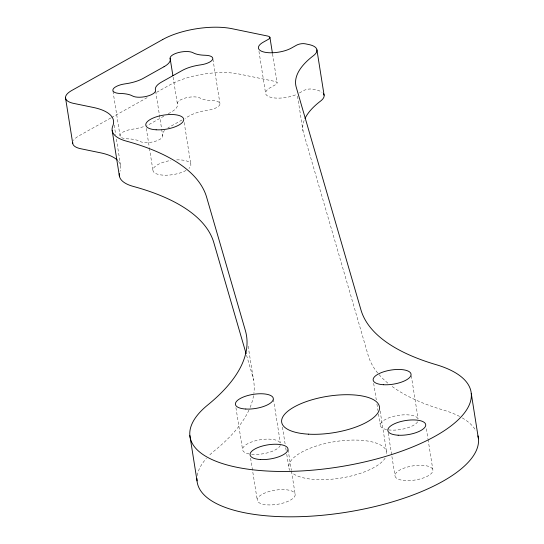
<?xml version="1.0" encoding="UTF-8"?>
<svg xmlns="http://www.w3.org/2000/svg" width="544" height="544" viewBox="0 0 544 544"><rect width="100%" height="100%" fill="white"/><g stroke="black" fill="none" stroke-linecap="round" stroke-linejoin="round"><path stroke-width="0.41" stroke-dasharray="2.72 2.04" d="M110.772 118.007L78.962 135.83A24.745 9.228 -9 0 0 73.481 140.461M111.513 117.592L147.764 97.288M156.638 92.31L169.952 84.85A49.497 18.462 -9 0 1 239.108 74.038L275.094 81.457A6.188 2.305 -9 0 1 275.556 84.687L270.443 87.55A19.183 7.154 -9 0 0 270.654 97.274A19.183 7.154 -9 0 0 296.14 94.622M163.846 116.198L150.559 123.644A24.745 9.228 -9 0 1 146.785 125.46M168.28 113.716L171.231 112.064A24.745 9.228 -9 0 0 177.351 103.979A12.376 4.617 -9 0 1 185.851 97.866A12.376 4.617 -9 0 1 200.274 98.124A24.745 9.228 -9 0 0 212.418 100.626A12.376 4.617 -9 0 1 219.749 104.856A12.376 4.617 -9 0 1 207.72 110.242A24.745 9.228 -9 0 0 189.455 115.818L185.021 118.3M182.07 119.959L168.776 127.405A24.745 9.228 -9 0 0 167.96 127.881M299.418 92.97L303.797 90.515A6.188 2.305 -9 0 1 312.44 89.162L316.016 89.896A24.745 9.228 -9 0 1 322.062 92.256M246.568 355.307L252.498 375.714A309.346 115.382 -9 0 1 253.878 393.407M426.367 428.76L427.931 438.661M428.06 439.484L432.895 469.996A19.183 7.154 -9 0 1 405.355 480.576A19.183 7.154 -9 0 1 403.587 468.309A19.183 7.154 -9 0 1 432.895 469.996M411.305 375.802L418.098 418.69M388.205 433.038L394.998 475.925M380.113 410.992L386.648 452.22M373.667 383.377L376.278 399.874M376.931 403.995L377.978 410.598M378.502 413.896L380.331 425.442M297.514 96.145L303.001 130.778M272.544 53.931L277.114 82.797M258.958 51.367L265.615 93.425M288.109 449.766L291.373 470.383M291.502 471.213L295.161 494.299A19.183 7.154 -9 0 1 267.621 504.88A19.183 7.154 -9 0 1 265.86 492.612A19.183 7.154 -9 0 1 295.161 494.299M282.445 427.108L285.185 444.428M285.709 447.726L286.232 451.024M286.756 454.322L288.844 467.514M273.442 399.276L280.364 442.986M212.915 59.146L219.966 103.68M248.159 346.195L253.511 380.004M250.6 458.17L257.264 500.228M235.933 407.694L242.597 449.752M184.198 122.516L190.862 164.574M173.108 77.228L177.46 104.441M155.672 91.317L161.548 128.432M161.636 129.254L162.724 135.85M146.302 128.438L149.308 147.41M149.437 148.233L152.966 170.503M112.989 91.256L120.04 135.789M114.186 125.093L115.756 134.987M116.409 139.108L120.591 165.498M253.538 395.712A309.346 115.382 -9 0 1 249.24 409.455M248.928 410.135A309.346 115.382 -9 0 1 214.996 450.276A142.297 53.074 -9 0 0 208.515 456.137M197.227 475.599A142.297 53.074 -9 0 1 206.394 458.408M459.639 416.459A142.297 53.074 -9 0 0 443.217 410.006A309.346 115.382 -9 0 1 391.068 385.676M462.298 417.935A142.297 53.074 -9 0 1 475.98 430.909M387.831 383.119A309.346 115.382 -9 0 1 378.27 373.701M377.733 373.048A309.346 115.382 -9 0 1 368.152 355.307L303.423 132.593A123.74 46.152 -9 0 1 304.694 119.17M118.524 161.412A61.866 23.079 -9 0 1 119.979 171.319M280.31 445.312A19.183 7.154 -9 0 1 250.41 454.145M249.077 453.927A19.183 7.154 -9 0 1 252.341 441.708A19.183 7.154 -9 0 1 280.282 443.095M417.642 421.797A19.183 7.154 -9 0 1 387.92 429.814M386.6 429.576A19.183 7.154 -9 0 1 390.211 417.357A19.183 7.154 -9 0 1 418.016 418.798M290.02 470.533A49.497 18.462 -9 0 1 333.438 441.871A49.497 18.462 -9 0 1 386.655 454.152M385.138 458.13A49.497 18.462 -9 0 1 340.374 478.142A49.497 18.462 -9 0 1 291.944 472.702M176.691 159.888A19.183 7.154 -9 0 1 188.979 168.382M186.034 170.449A19.183 7.154 -9 0 1 154.795 172.985A19.183 7.154 -9 0 1 170.898 160.46M164.614 130.417A24.745 9.228 -9 0 0 162.656 135.49A12.376 4.617 -9 0 1 154.156 141.603A12.376 4.617 -9 0 1 139.74 141.345A24.745 9.228 -9 0 0 127.595 138.842A12.376 4.617 -9 0 1 120.258 134.613A12.376 4.617 -9 0 1 132.287 129.227A24.745 9.228 -9 0 0 144.616 126.29"/><path stroke-width="0.82" d="M246.099 353.675L213.84 242.672A309.346 115.382 -9 0 0 133.402 186.449A53.21 19.842 -9 0 1 119.34 173.631M471.26 393.421L478.441 438.777M316.921 49.858L324.108 95.22M269.933 37.434L272.415 53.101M170.102 58.256L172.89 75.575M189.856 435.526L197.044 480.882M112.186 130.553L119.367 175.909M65.545 98.049L72.726 143.412M477.931 435.853A142.297 53.074 -9 0 1 343.801 512.638A142.297 53.074 -9 0 1 196.955 478.638M305 118.497A123.74 46.152 -9 0 1 320.579 101.068A24.745 9.228 -9 0 0 323.462 93.643M72.726 142.446A24.745 9.228 -9 0 0 80.818 148.75L100.484 152.803A61.866 23.079 -9 0 1 117.341 160.147M162.772 39.494L71.774 90.474A24.745 9.228 -9 0 0 73.637 103.394L93.296 107.447A61.866 23.079 -9 0 1 112.792 125.963A53.21 19.842 -9 0 0 126.222 141.086A309.346 115.382 -9 0 1 206.659 197.316L245.317 330.358A309.346 115.382 -9 0 1 207.815 404.92A142.297 53.074 -9 0 0 248.356 469.234A142.297 53.074 -9 0 0 434.996 436.302A142.297 53.074 -9 0 0 436.03 364.643A309.346 115.382 -9 0 1 360.971 309.951L296.242 87.23A123.74 46.152 -9 0 1 313.392 55.712A24.745 9.228 -9 0 0 308.836 44.54L305.259 43.806A6.188 2.305 -9 0 0 296.616 45.152L291.502 48.022A19.183 7.154 -9 0 1 264.704 52.21A19.183 7.154 -9 0 1 263.262 42.194L268.376 39.331A6.188 2.305 -9 0 0 267.906 36.101L231.928 28.682A49.497 18.462 -9 0 0 162.772 39.494M164.05 66.708L143.371 78.288A24.745 9.228 -9 0 1 125.106 83.864A12.376 4.617 -9 0 0 113.077 89.257A12.376 4.617 -9 0 0 120.408 93.48A24.745 9.228 -9 0 1 132.552 95.989A12.376 4.617 -9 0 0 146.968 96.247A12.376 4.617 -9 0 0 155.468 90.127A24.745 9.228 -9 0 1 161.588 82.049L182.267 70.462A24.745 9.228 -9 0 1 200.532 64.886A12.376 4.617 -9 0 0 212.561 59.5A12.376 4.617 -9 0 0 205.231 55.27A24.745 9.228 -9 0 1 193.086 52.768A12.376 4.617 -9 0 0 178.67 52.51A12.376 4.617 -9 0 0 170.17 58.623A24.745 9.228 -9 0 1 164.05 66.708M245.793 409.034A19.183 7.154 -9 0 0 273.306 398.453A19.183 7.154 -9 0 0 243.984 396.78A19.183 7.154 -9 0 0 245.793 409.034M398.167 435.214A19.183 7.154 -9 0 0 425.714 424.64A19.183 7.154 -9 0 0 396.406 422.953A19.183 7.154 -9 0 0 398.167 435.214M383.5 384.73A19.183 7.154 -9 0 0 411.04 374.156A19.183 7.154 -9 0 0 381.738 372.47A19.183 7.154 -9 0 0 383.5 384.73M260.44 459.524A19.183 7.154 -9 0 0 287.98 448.943A19.183 7.154 -9 0 0 258.672 447.256A19.183 7.154 -9 0 0 260.44 459.524M308.387 434.16A49.497 18.462 -9 0 0 379.46 406.864A49.497 18.462 -9 0 0 303.831 402.512A49.497 18.462 -9 0 0 308.387 434.16M156.142 129.792A19.183 7.154 -9 0 0 183.682 119.218A19.183 7.154 -9 0 0 154.374 117.531A19.183 7.154 -9 0 0 156.142 129.792"/></g></svg>
